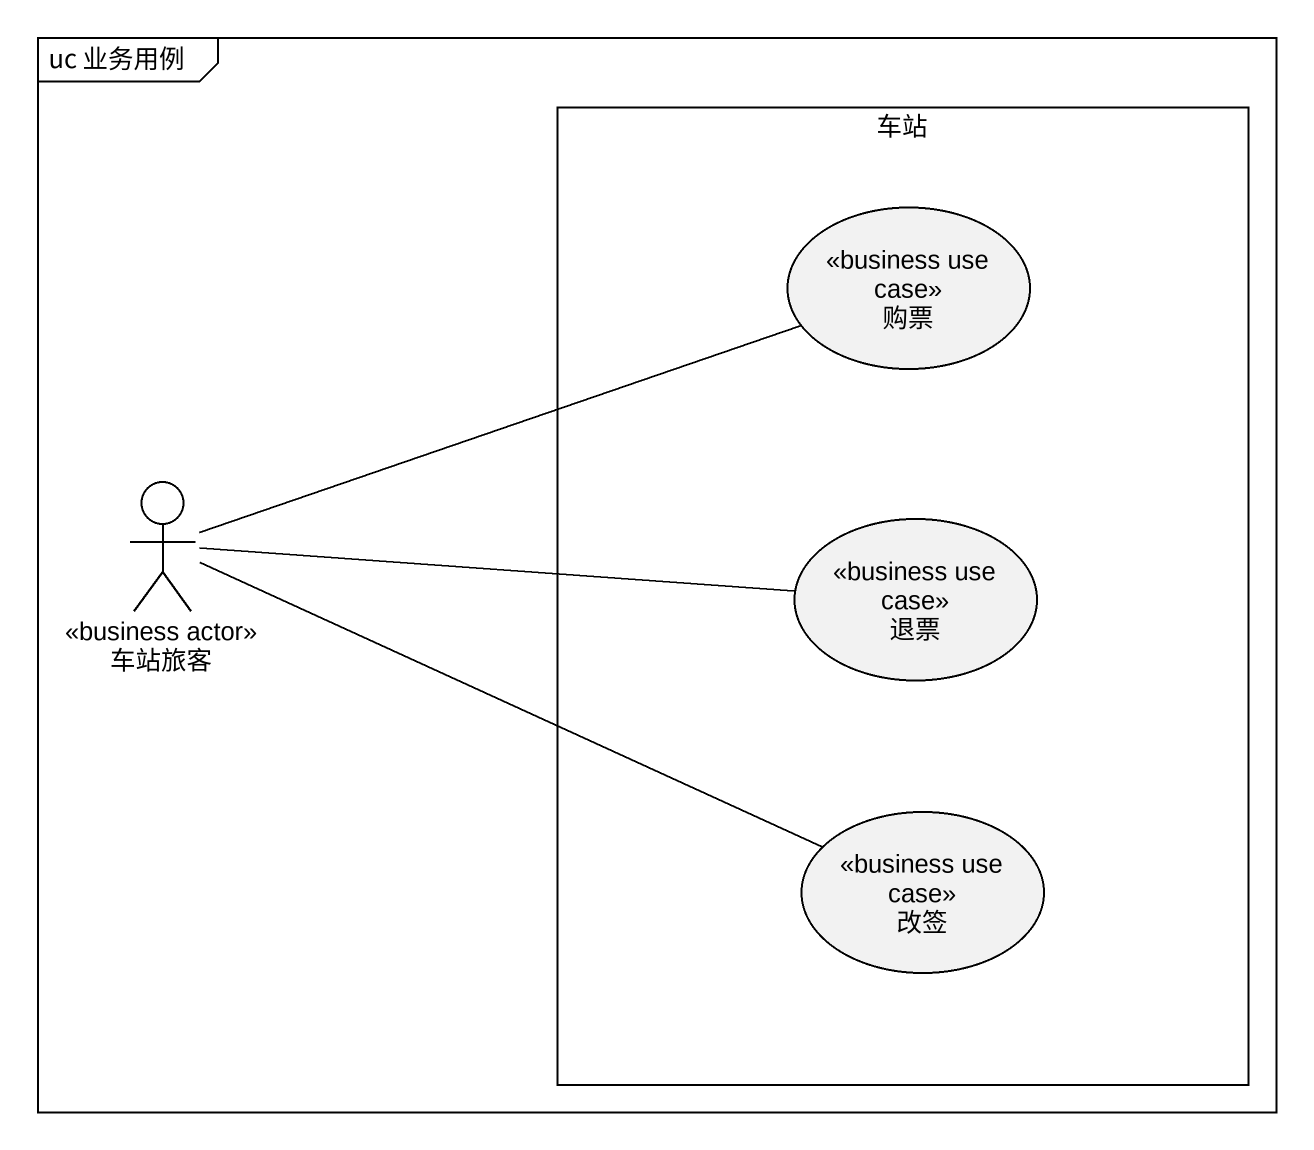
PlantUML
@startuml
mainframe uc 业务用例
rectangle 车站 {
  usecase 购票 <<business use case>>
  usecase 退票 <<business use case>>
  usecase 改签 <<business use case>>
}
actor 车站旅客 <<business actor>>
车站旅客 -right- 购票
车站旅客 -right- 退票
车站旅客 -right- 改签
@enduml
